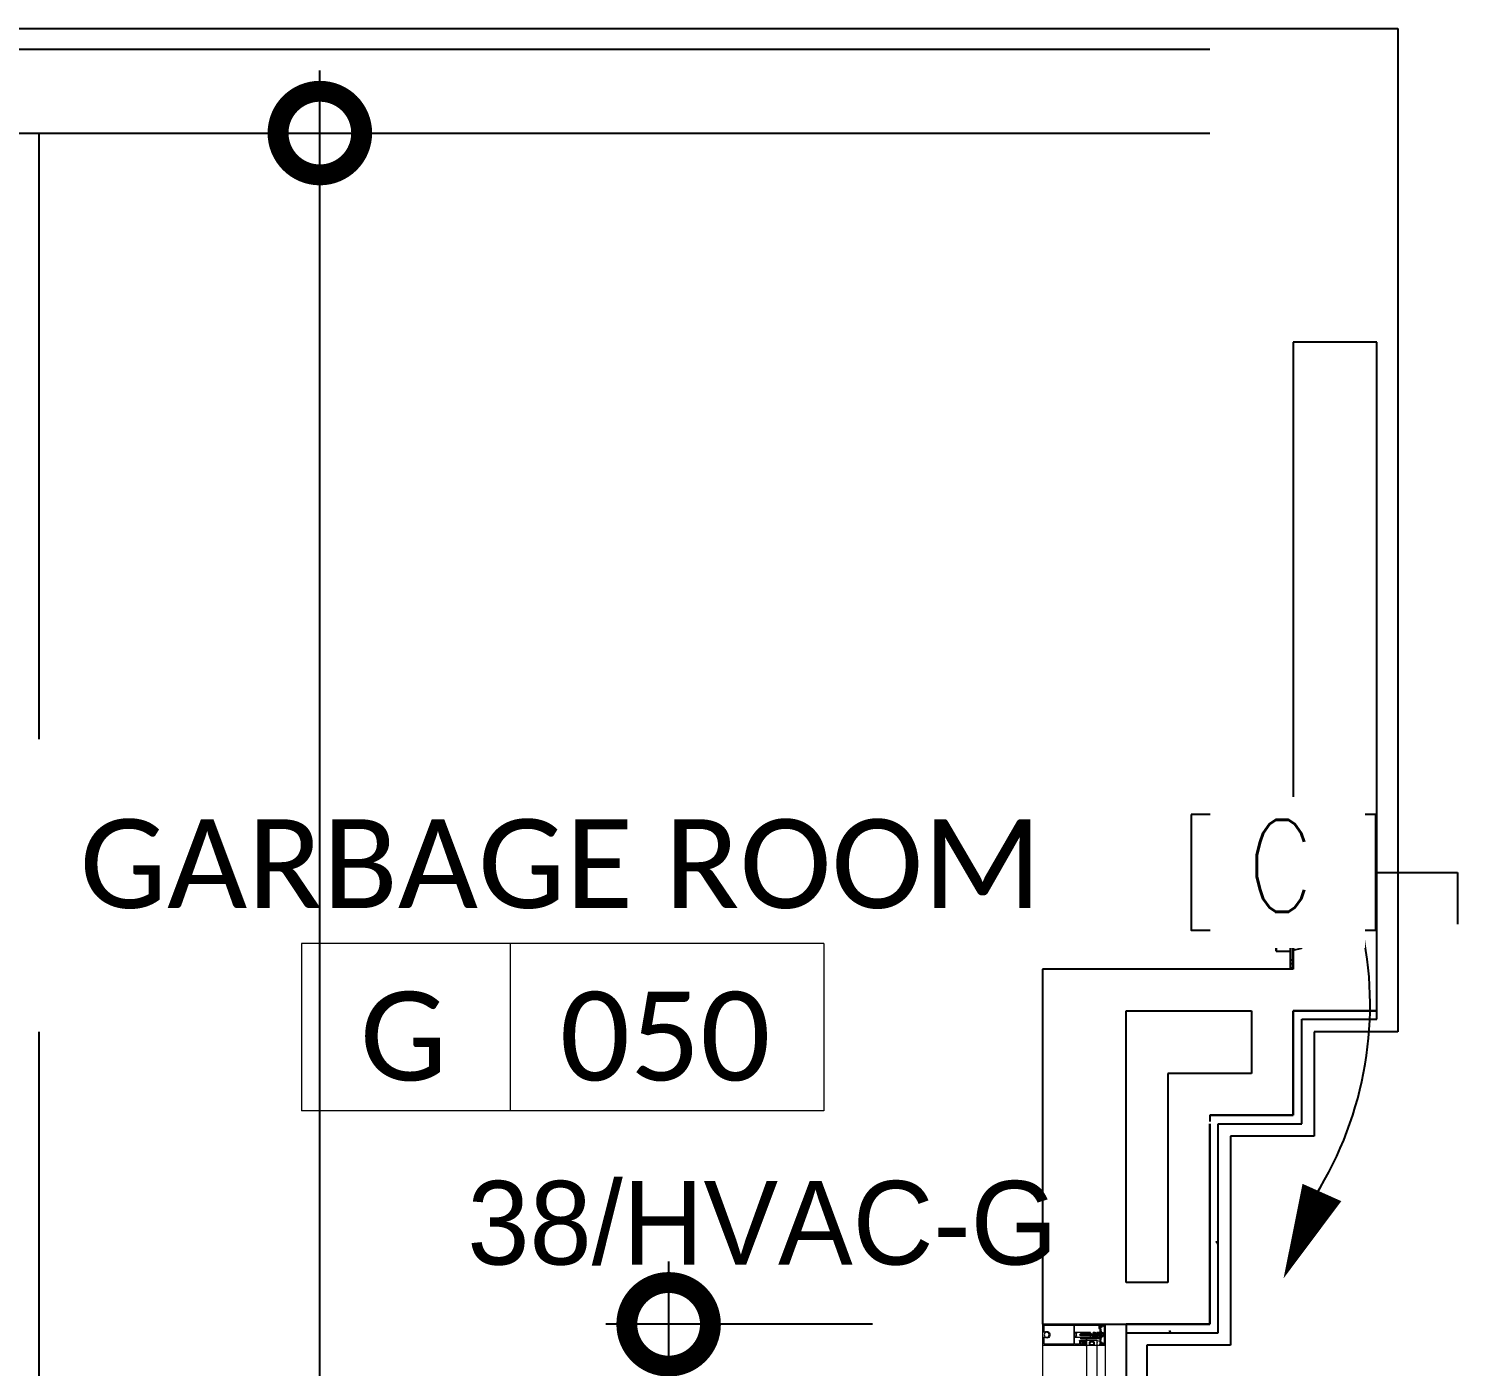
# Model space of a CAD drawing. Header units: metres. Extents: x 22.6 to 101.3, y 9.4 to 67.4.
# Drawn here: x 91.269 to 94.686, y 60.597 to 63.797 of the extents above; entities that cross this region are included whole.
import ezdxf

# ---------------------------------------------------------------- set-up
doc = ezdxf.new("R2010")
doc.units = ezdxf.units.M
doc.set_wipeout_variables(frame=1)
doc.linetypes.add('ECG_Line-Ptrn-Sold', pattern=[9144.001, 9144, -0.001])
for name, color, linetype in [('00', 252, 'Continuous'), ('E- symbol Disc', 7, 'Continuous'), ('HVAC', 1, 'Continuous'), ('LEGEND$0$E-SOCKET', 3, 'Continuous')]:
    doc.layers.add(name, color=color, linetype=linetype)
for name, color, linetype, lineweight in [('A-DIM', 7, 'Continuous', 5), ('A-ELEV', 1, 'ECG_Line-Ptrn-Sold', 9), ('A-HATCH', 1, 'Continuous', 9), ('A-TEXT', 7, 'ECG_Line-Ptrn-Sold', 13), ('A-TONE', 40, 'ECG_Line-Ptrn-Sold', 50), ('A-WIN', 4, 'ECG_Line-Ptrn-Sold', 5), ('M-EQPM', 1, 'Continuous', 25)]:
    doc.layers.add(name, color=color, linetype=linetype, lineweight=lineweight)
doc.styles.add('Calibri', font='calibri.ttf', dxfattribs={"height": 0.212639})
doc.styles.add('ROMANS1', font='romans.shx', dxfattribs={"width": 0.8, "height": 250})
doc.dimstyles.new('ECG_Dimn-Detl-100', dxfattribs={"dimscale": 0.3048, "dimtxt": 0.25, "dimasz": 1.312336, "dimexe": 0.492126, "dimexo": 0.0625, "dimgap": 0, "dimtad": 1, "dimdec": 0, "dimlfac": 1000, "dimzin": 0, "dimdsep": 46, "dimtxsty": 'Calibri', "dimblk1": 'DOTSMALL', "dimblk2": 'DOTSMALL', "dimsah": 1, "dimcen": 0.09, "dimdle": 0.492126, "dimazin": 0, "dimtfac": 1, "dimtdec": 4, "dimtix": 1, "dimtmove": 0, "dimatfit": 3, "dimfxl": 0.492126, "dimfxlon": 1, "dimtvp": 1, "dimtolj": 1, "dimtzin": 0, "dimarcsym": 2})
doc.dimstyles.new('ECG_Dimn-Detl-100_2', dxfattribs={"dimscale": 0.3048, "dimtxt": 0.25, "dimasz": 1.312336, "dimexe": 0.492126, "dimexo": 0.0625, "dimgap": 0, "dimtad": 1, "dimdec": 0, "dimlfac": 1000, "dimzin": 0, "dimdsep": 46, "dimtxsty": 'Calibri', "dimblk1": 'DOTSMALL', "dimblk2": 'DOTSMALL', "dimsah": 1, "dimcen": 0.09, "dimdle": 0.492126, "dimazin": 0, "dimtfac": 1, "dimtdec": 4, "dimtix": 1, "dimtmove": 0, "dimatfit": 3, "dimfxl": 0.492126, "dimfxlon": 1, "dimtvp": 1, "dimtolj": 1, "dimtzin": 0, "dimarcsym": 2})
pattern_1 = [(0, (0, 0), (0.406, 0.102), [0.034, -0.271, 0.034, -0.271, -1.626]), (0, (0, 0), (0.406, 0.102), [-0.61, 0.034, -0.576, 0.034, -0.271, -0.711]), (0, (0, 0), (0.406, 0.102), [-1.524, 0.034, -0.17, 0.034, -0.474]), (120, (0.152, 0.051), (-0.29133459, 0.30060631), [0.034, -0.271, 0.034, -0.271, -1.626]), (120, (0.152, 0.051), (-0.29133459, 0.30060631), [-0.61, 0.034, -0.576, 0.034, -0.271, -0.711]), (120, (0.152, 0.051), (-0.29133459, 0.30060631), [-1.524, 0.034, -0.17, 0.034, -0.474]), (240, (0.203, 0.254), (-0.11466541, -0.40260631), [0.034, -0.271, 0.034, -0.271, -1.626]), (240, (0.203, 0.254), (-0.11466541, -0.40260631), [-0.61, 0.034, -0.576, 0.034, -0.271, -0.711]), (240, (0.203, 0.254), (-0.11466541, -0.40260631), [-1.524, 0.034, -0.17, 0.034, -0.474])]

# ---------------------------------------------------------------- blocks, each defined once
blk = doc.blocks.new('Rectangular Mullion - ECG-LEFT-END-MULION-DETAIL-2110308-GROUND FLOOR PLAN')
at = {"layer": 'A-ELEV'}
for p, q in [((72.8439, 18.9473), (72.8439, 17.4473)), ((72.9499, 18.9473), (72.9739, 18.9473)), ((72.9499, 17.4473), (72.9499, 18.9473)), ((72.9739, 18.9473), (72.9739, 17.4473)), ((72.9939, 18.9473), (72.9939, 17.4473)), ((72.9739, 17.4473), (72.9499, 17.4473))]:
    blk.add_line(p, q, dxfattribs=at)
blk = doc.blocks.new('Rectangular Mullion - ECG-RIGHT-END-MULION-PROFIL-1987638-GROUND FLOOR PLAN')
at = {"layer": 'A-HATCH'}
for p, q in [((-0.0297, 0.0186), (-0.0315, 0.0129)), ((-0.0309, 0.0126), (-0.0292, 0.014)), ((-0.0299, 0.019), (-0.0299, 0.031)), ((-0.029, 0.019), (-0.0299, 0.019)), ((-0.0265, 0.019), (-0.0297, 0.019)), ((-0.0234, 0.0056), (-0.0292, 0.0056)), ((-0.0292, -0.0036), (-0.0292, 0.0056)), ((-0.0283, 0.004), (-0.0292, 0.004)), ((-0.0292, 0.004), (-0.0292, -0.0036)), ((-0.0284, 0.0225), (-0.029, 0.019)), ((-0.0049, 0.032), (-0.0289, 0.032)), ((-0.0282, 0.0224), (-0.0288, 0.019)), ((-0.0288, 0.019), (-0.0271, 0.019)), ((-0.0285, 0.0139), (-0.0282, 0.0126)), ((-0.0284, 0.03), (-0.0284, 0.0245)), ((-0.0283, 0.0048), (-0.024, 0.0048)), ((-0.0283, 0.0048), (-0.0283, 0.004)), ((-0.024, 0.0048), (-0.0283, 0.0048)), ((-0.0279, 0.0305), (-0.0049, 0.0305)), ((-0.0263, 0.028), (-0.0277, 0.0244)), ((-0.0277, 0.0126), (-0.0273, 0.0139)), ((-0.0273, 0.021), (-0.0263, 0.022)), ((-0.0273, 0.02), (-0.0273, 0.021)), ((-0.0265, 0.0213), (-0.0271, 0.0207)), ((-0.0267, 0.0139), (-0.0264, 0.0126)), ((-0.0265, 0.0203), (-0.0265, 0.019)), ((-0.0252, 0.028), (-0.0263, 0.028)), ((-0.0263, 0.022), (-0.0243, 0.022)), ((-0.0247, 0.0216), (-0.0258, 0.0216)), ((-0.0258, 0.0126), (-0.0255, 0.0139)), ((-0.0257, 0.0205), (-0.0257, 0.0185)), ((-0.0243, 0.0236), (-0.0253, 0.0264)), ((-0.0246, 0.0266), (-0.0252, 0.028)), ((-0.025, 0.0139), (-0.0247, 0.0126)), ((-0.0247, 0.0185), (-0.0247, 0.0205)), ((-0.0231, 0.0236), (-0.0243, 0.0236)), ((-0.0243, 0.022), (-0.0233, 0.021)), ((-0.0241, 0.0126), (-0.0238, 0.0139)), ((-0.024, 0.0048), (-0.022, 0.0035)), ((-0.022, 0.0035), (-0.024, 0.0048)), ((-0.0233, 0.0207), (-0.0239, 0.0213)), ((-0.0239, 0.019), (-0.0239, 0.0203)), ((-0.0207, 0.019), (-0.0239, 0.019)), ((-0.0049, 0.019), (-0.0235, 0.019)), ((-0.0202, 0.0036), (-0.0234, 0.0056)), ((-0.0233, 0.021), (-0.0233, 0.02)), ((-0.0232, 0.0139), (-0.0228, 0.0126)), ((-0.0213, 0.0218), (-0.0231, 0.0236)), ((-0.0223, 0.0126), (-0.0219, 0.0139)), ((-0.022, 0.0035), (-0.022, -0.0032)), ((-0.022, -0.0032), (-0.022, 0.0035)), ((-0.0113, 0.022), (-0.0213, 0.021)), ((-0.0213, 0.021), (-0.0213, 0.0218)), ((-0.0213, 0.014), (-0.0196, 0.0126)), ((-0.019, 0.0129), (-0.0207, 0.0186)), ((-0.0202, -0.0031), (-0.0202, 0.0036)), ((-0.0202, -0.0012), (-0.0202, 0.0013)), ((-0.0145, 0.0175), (-0.0145, -0.0266)), ((-0.011, 0.0175), (-0.0145, 0.0175)), ((-0.0113, 0.0223), (-0.0113, 0.0234)), ((-0.0113, 0.0234), (0.0014, 0.0234)), ((0.0014, 0.0223), (-0.0113, 0.0223)), ((-0.0049, 0.022), (-0.0113, 0.022)), ((-0.011, -0.0266), (-0.011, 0.0175)), ((-0.0079, 0.0183), (-0.0104, 0.0177)), ((-0.0104, 0.0177), (-0.0104, 0.0117)), ((-0.0086, 0.0117), (-0.0104, 0.0077)), ((-0.0104, 0.0117), (-0.0086, 0.0117)), ((-0.0104, 0.0077), (-0.0104, 0.0034)), ((-0.0104, 0.0034), (-0.0084, 0.0024)), ((-0.01, 0.0234), (-0.01, 0.0245)), ((-0.01, 0.0245), (0.0002, 0.0245)), ((0.0002, 0.0234), (-0.01, 0.0234)), ((-0.0098, 0.0167), (-0.0079, 0.0174)), ((-0.0098, 0.0127), (-0.0098, 0.0167)), ((-0.0079, 0.0122), (-0.0098, 0.0127)), ((-0.0096, 0.0275), (-0.0096, 0.0245)), ((-0.0096, 0.0069), (-0.0079, 0.0105)), ((-0.0096, 0.0041), (-0.0096, 0.0069)), ((-0.0084, 0.0035), (-0.0096, 0.0041)), ((-0.0015, 0.0277), (-0.0084, 0.0277)), ((-0.0084, 0.0024), (-0.0084, 0.0035)), ((-0.0079, 0.0174), (-0.0079, 0.0183)), ((-0.0079, 0.0105), (-0.0079, 0.0122)), ((-0.0077, 0.0177), (-0.0046, 0.0188)), ((-0.0022, 0.0175), (-0.0077, 0.0155)), ((-0.0022, 0.0154), (-0.0077, 0.0133)), ((-0.0022, 0.0132), (-0.0077, 0.0112)), ((-0.0022, 0.011), (-0.0077, 0.009)), ((-0.0022, 0.0096), (-0.0077, 0.0076)), ((-0.0022, 0.0074), (-0.0077, 0.0054)), ((-0.0022, 0.0052), (-0.0077, 0.0032)), ((-0.0022, 0.0031), (-0.0077, 0.0011)), ((-0.0022, 0.0007), (-0.0076, -0.0013)), ((-0.0073, 0.0181), (-0.0056, 0.0188)), ((-0.0056, 0.0188), (-0.0073, 0.0181)), ((-0.0027, 0.018), (-0.0073, 0.0159)), ((-0.0073, 0.0159), (-0.0027, 0.018)), ((-0.0027, 0.0158), (-0.0073, 0.0137)), ((-0.0073, 0.0137), (-0.0027, 0.0158)), ((-0.0027, 0.0136), (-0.0073, 0.0116)), ((-0.0073, 0.0116), (-0.0027, 0.0136)), ((-0.0027, 0.0114), (-0.0073, 0.0094)), ((-0.0073, 0.0094), (-0.0027, 0.0114)), ((-0.0027, 0.01), (-0.0073, 0.008)), ((-0.0073, 0.008), (-0.0027, 0.01)), ((-0.0027, 0.0079), (-0.0073, 0.0058)), ((-0.0073, 0.0058), (-0.0027, 0.0079)), ((-0.0027, 0.0057), (-0.0073, 0.0036)), ((-0.0073, 0.0036), (-0.0027, 0.0057)), ((-0.0027, 0.0035), (-0.0073, 0.0015)), ((-0.0073, 0.0015), (-0.0027, 0.0035)), ((-0.0027, 0.0012), (-0.0073, -0.0009)), ((-0.0073, -0.0009), (-0.0027, 0.0012)), ((-0.0072, 0.0275), (-0.0072, 0.0245)), ((-0.0072, 0.0223), (-0.0027, 0.0223)), ((-0.0072, 0.0188), (-0.0072, 0.0223)), ((-0.0072, 0.0188), (-0.0056, 0.0188)), ((-0.0027, 0.0188), (-0.0072, 0.0188)), ((-0.0027, 0.0171), (-0.0072, 0.0151)), ((-0.0072, 0.0151), (-0.003, 0.017)), ((-0.0027, 0.0149), (-0.0072, 0.0129)), ((-0.0072, 0.0129), (-0.003, 0.0148)), ((-0.0027, 0.0127), (-0.0072, 0.0107)), ((-0.0072, 0.0107), (-0.003, 0.0126)), ((-0.0027, 0.0106), (-0.0072, 0.0085)), ((-0.0072, 0.0085), (-0.003, 0.0104)), ((-0.0027, 0.0092), (-0.0072, 0.0071)), ((-0.0072, 0.0071), (-0.003, 0.009)), ((-0.0027, 0.007), (-0.0072, 0.005)), ((-0.0072, 0.005), (-0.003, 0.0068)), ((-0.0027, 0.0048), (-0.0072, 0.0028)), ((-0.0072, 0.0028), (-0.003, 0.0047)), ((-0.0027, 0.0026), (-0.0072, 0.0006)), ((-0.0072, 0.0006), (-0.003, 0.0025)), ((-0.0027, 0.0003), (-0.0072, -0.0017)), ((-0.0072, -0.0017), (-0.003, 0.0001)), ((-0.007, 0.0173), (-0.0037, 0.0188)), ((-0.0037, 0.0188), (-0.007, 0.0173)), ((-0.0056, 0.0188), (-0.0046, 0.0188)), ((0.0191, 0.032), (-0.0049, 0.032)), ((-0.0049, 0.0305), (0.0181, 0.0305)), ((0.0015, 0.022), (-0.0049, 0.022)), ((0.0137, 0.019), (-0.0049, 0.019)), ((-0.0046, 0.0188), (-0.0037, 0.0188)), ((-0.0037, 0.0188), (-0.0027, 0.0188)), ((-0.0027, 0.0275), (-0.0027, 0.0245)), ((-0.0027, 0.0223), (-0.0027, 0.0188)), ((-0.0018, 0.0174), (-0.0018, 0.0183)), ((-0.0018, 0.0183), (0.0007, 0.0177)), ((0.0001, 0.0167), (-0.0018, 0.0174)), ((-0.0018, 0.0122), (0.0001, 0.0127)), ((-0.0018, 0.0105), (-0.0018, 0.0122)), ((-0.0001, 0.0069), (-0.0018, 0.0105)), ((-0.0014, 0.0035), (-0.0001, 0.0041)), ((-0.0014, 0.0024), (-0.0014, 0.0035)), ((0.0007, 0.0034), (-0.0014, 0.0024)), ((-0.0011, 0.0117), (0.0007, 0.0077)), ((0.0007, 0.0117), (-0.0011, 0.0117)), ((-0.0003, 0.0275), (-0.0003, 0.0245)), ((-0.0001, 0.0041), (-0.0001, 0.0069)), ((0.0001, 0.0127), (0.0001, 0.0167)), ((0.0002, 0.0245), (0.0002, 0.0234)), ((0.0007, 0.0177), (0.0007, 0.0117)), ((0.0007, 0.0077), (0.0007, 0.0034)), ((0.0014, 0.0234), (0.0014, 0.0223)), ((0.0115, 0.021), (0.0015, 0.022)), ((0.0098, 0.0167), (0.0098, 0.019)), ((0.0176, 0.0167), (0.0098, 0.0167)), ((0.0109, 0.019), (0.0141, 0.019)), ((0.0132, 0.0236), (0.0115, 0.0218)), ((0.0115, 0.0218), (0.0115, 0.021)), ((0.0144, 0.0236), (0.0132, 0.0236)), ((0.0145, 0.022), (0.0135, 0.021)), ((0.0135, 0.0207), (0.0141, 0.0213)), ((0.0135, 0.021), (0.0135, 0.02)), ((0.0141, 0.019), (0.0141, 0.0203)), ((0.0155, 0.0264), (0.0144, 0.0236)), ((0.0165, 0.022), (0.0145, 0.022)), ((0.0153, 0.028), (0.0148, 0.0266)), ((0.0148, 0.0216), (0.0159, 0.0216)), ((0.0149, 0.0185), (0.0149, 0.0205)), ((0.0165, 0.028), (0.0153, 0.028)), ((0.0159, 0.0205), (0.0159, 0.0185)), ((0.0178, 0.0244), (0.0165, 0.028)), ((0.0175, 0.021), (0.0165, 0.022)), ((0.0167, 0.0213), (0.0172, 0.0207)), ((0.0167, 0.0203), (0.0167, 0.019)), ((0.0167, 0.019), (0.0199, 0.019)), ((0.0175, 0.02), (0.0175, 0.021)), ((0.019, 0.019), (0.0176, 0.019)), ((0.0176, -0.041), (0.0176, 0.0167)), ((0.0184, 0.0224), (0.019, 0.019)), ((0.0185, 0.0225), (0.0192, 0.019)), ((0.0186, 0.03), (0.0186, 0.0245)), ((0.0192, 0.019), (0.0201, 0.019)), ((0.0201, 0.019), (0.0201, 0.031)), ((0.0201, 0.019), (0.0201, -0.118)), ((-0.0304, -0.0129), (-0.0312, -0.0136)), ((-0.0295, -0.0142), (-0.0309, -0.0128)), ((-0.0299, -0.0213), (-0.0276, -0.0213)), ((-0.0299, -0.118), (-0.0299, -0.0213)), ((-0.0289, -0.0135), (-0.0295, -0.0142)), ((-0.0292, -0.0036), (-0.0292, -0.0053)), ((-0.0283, -0.0036), (-0.0292, -0.0036)), ((-0.0292, -0.0036), (-0.0283, -0.0036)), ((-0.0292, -0.0053), (-0.0238, -0.0053)), ((-0.027, -0.0198), (-0.0285, -0.0213)), ((-0.0284, -0.0152), (-0.0277, -0.0145)), ((-0.0261, -0.0151), (-0.0284, -0.0175)), ((-0.0284, -0.0152), (-0.0269, -0.0168)), ((-0.0284, -0.0213), (-0.0284, -0.0152)), ((-0.0284, -0.0175), (-0.0276, -0.0183)), ((-0.0276, -0.0183), (-0.0284, -0.0191)), ((-0.0284, -0.0191), (-0.025, -0.0225)), ((-0.0269, -0.0213), (-0.0284, -0.0213)), ((-0.0284, -0.0225), (-0.0284, -0.0263)), ((-0.0269, -0.0225), (-0.0284, -0.0225)), ((-0.0284, -0.0263), (-0.0262, -0.0263)), ((-0.0283, -0.0044), (-0.0283, -0.0036)), ((-0.0283, -0.0036), (-0.0283, -0.0044)), ((-0.024, -0.0044), (-0.0283, -0.0044)), ((-0.0283, -0.0044), (-0.024, -0.0044)), ((-0.0278, -0.0225), (-0.0269, -0.0225)), ((-0.0269, -0.0241), (-0.0278, -0.0225)), ((-0.0276, -0.0196), (-0.0276, -0.0171)), ((-0.0276, -0.0213), (-0.0269, -0.022)), ((-0.0274, -0.0225), (-0.0258, -0.0241)), ((-0.0274, -0.0298), (-0.0274, -0.041)), ((-0.0194, -0.0298), (-0.0274, -0.0298)), ((-0.0273, -0.0168), (-0.0249, -0.0168)), ((-0.0248, -0.0198), (-0.0273, -0.0198)), ((-0.0272, -0.0151), (-0.0254, -0.0151)), ((-0.0269, -0.022), (-0.0248, -0.0198)), ((-0.0269, -0.0225), (-0.0269, -0.0213)), ((-0.0243, -0.0241), (-0.0269, -0.0241)), ((-0.025, -0.0225), (-0.0267, -0.0241)), ((-0.0262, -0.0263), (-0.0262, -0.0278)), ((-0.0262, -0.0278), (-0.0222, -0.0278)), ((-0.0258, -0.0151), (-0.0228, -0.0181)), ((-0.0229, -0.0141), (-0.0256, -0.0168)), ((-0.0255, -0.0198), (-0.0241, -0.0213)), ((-0.0225, -0.0168), (-0.025, -0.0144)), ((-0.0247, -0.023), (-0.0236, -0.0241)), ((-0.0217, -0.0151), (-0.0246, -0.018)), ((-0.0246, -0.0171), (-0.0246, -0.0196)), ((-0.0246, -0.0185), (-0.0214, -0.0217)), ((-0.0234, -0.023), (-0.0245, -0.0241)), ((-0.0214, -0.0241), (-0.0243, -0.0241)), ((-0.0241, -0.0213), (-0.0226, -0.0198)), ((-0.022, -0.0032), (-0.024, -0.0044)), ((-0.024, -0.0044), (-0.022, -0.0032)), ((-0.0238, -0.0053), (-0.0202, -0.0031)), ((-0.0221, -0.0151), (-0.0232, -0.0139)), ((-0.0228, -0.0171), (-0.0228, -0.0196)), ((-0.0226, -0.0198), (-0.0201, -0.0198)), ((-0.0201, -0.0168), (-0.0225, -0.0168)), ((-0.0225, -0.023), (-0.0214, -0.0241)), ((-0.0204, -0.0198), (-0.0223, -0.0217)), ((-0.0207, -0.0225), (-0.0223, -0.0241)), ((-0.0222, -0.0263), (-0.0199, -0.0263)), ((-0.0222, -0.0278), (-0.0222, -0.0263)), ((-0.0202, -0.0151), (-0.0221, -0.0151)), ((-0.022, -0.0151), (-0.0203, -0.0168)), ((-0.0214, -0.022), (-0.0207, -0.0213)), ((-0.0214, -0.0213), (-0.0214, -0.0225)), ((-0.019, -0.0213), (-0.0214, -0.0213)), ((-0.0199, -0.0225), (-0.0214, -0.0225)), ((-0.0206, -0.0225), (-0.0214, -0.0241)), ((-0.0214, -0.0225), (-0.0207, -0.0225)), ((-0.0174, -0.013), (-0.0213, -0.0168)), ((-0.0197, -0.0213), (-0.0211, -0.0198)), ((-0.0207, -0.0213), (-0.0184, -0.0213)), ((-0.0201, -0.0149), (-0.019, -0.016)), ((-0.0199, -0.0263), (-0.0199, -0.0225)), ((-0.019, -0.0167), (-0.0198, -0.0176)), ((-0.0198, -0.0196), (-0.0198, -0.0171)), ((-0.0198, -0.0173), (-0.019, -0.0182)), ((-0.019, -0.0184), (-0.0198, -0.0192)), ((-0.0198, -0.0189), (-0.019, -0.0198)), ((-0.019, -0.0205), (-0.0197, -0.0213)), ((-0.019, -0.0138), (-0.0183, -0.0145)), ((-0.019, -0.0151), (-0.019, -0.0213)), ((-0.0184, -0.0213), (-0.0184, -0.0288)), ((-0.0168, -0.0138), (-0.0174, -0.013)), ((-0.0145, -0.0266), (-0.011, -0.0266)), ((-0.009, -0.0033), (-0.0104, -0.0033)), ((-0.0104, -0.0033), (-0.0088, -0.0033)), ((-0.0104, -0.041), (-0.0104, -0.0033)), ((-0.0088, -0.0033), (-0.0078, -0.0043)), ((-0.0022, -0.0036), (-0.0078, -0.0057)), ((-0.0078, -0.0043), (-0.0078, -0.0266)), ((-0.0022, -0.0071), (-0.0078, -0.0092)), ((-0.0022, -0.0093), (-0.0078, -0.0113)), ((-0.0022, -0.0115), (-0.0078, -0.0135)), ((-0.0022, -0.0137), (-0.0078, -0.0157)), ((-0.0022, -0.0158), (-0.0078, -0.0179)), ((-0.0022, -0.018), (-0.0078, -0.02)), ((-0.0078, -0.0266), (-0.0049, -0.0295)), ((-0.0023, -0.0015), (-0.0077, -0.0035)), ((-0.0027, -0.001), (-0.0073, -0.0031)), ((-0.0073, -0.0031), (-0.0027, -0.001)), ((-0.0027, -0.0032), (-0.0073, -0.0053)), ((-0.0073, -0.0053), (-0.0027, -0.0032)), ((-0.0073, -0.0074), (-0.0027, -0.0054)), ((-0.0027, -0.0054), (-0.0073, -0.0074)), ((-0.0027, -0.0067), (-0.0073, -0.0087)), ((-0.0073, -0.0087), (-0.0027, -0.0067)), ((-0.0027, -0.0089), (-0.0073, -0.0109)), ((-0.0073, -0.0109), (-0.0027, -0.0089)), ((-0.0027, -0.011), (-0.0073, -0.0131)), ((-0.0073, -0.0131), (-0.0027, -0.011)), ((-0.0027, -0.0132), (-0.0073, -0.0153)), ((-0.0073, -0.0153), (-0.0027, -0.0132)), ((-0.0027, -0.0154), (-0.0073, -0.0174)), ((-0.0073, -0.0174), (-0.0027, -0.0154)), ((-0.0027, -0.0176), (-0.0073, -0.0196)), ((-0.0073, -0.0196), (-0.0027, -0.0176)), ((-0.0027, -0.0019), (-0.0072, -0.0039)), ((-0.0072, -0.0039), (-0.003, -0.002)), ((-0.0027, -0.0041), (-0.0072, -0.0061)), ((-0.0072, -0.0061), (-0.0031, -0.0042)), ((-0.0027, -0.0054), (-0.0072, -0.0074)), ((-0.0072, -0.0074), (-0.003, -0.0055)), ((-0.0027, -0.0076), (-0.0072, -0.0096)), ((-0.0072, -0.0096), (-0.003, -0.0077)), ((-0.0027, -0.0097), (-0.0072, -0.0118)), ((-0.0072, -0.0118), (-0.003, -0.0099)), ((-0.0027, -0.0119), (-0.0072, -0.0139)), ((-0.0072, -0.0139), (-0.003, -0.012)), ((-0.0027, -0.0141), (-0.0072, -0.0161)), ((-0.0072, -0.0161), (-0.003, -0.0142)), ((-0.0027, -0.0163), (-0.0072, -0.0183)), ((-0.0072, -0.0183), (-0.003, -0.0164)), ((-0.0027, -0.0184), (-0.0072, -0.0205)), ((-0.0072, -0.0205), (-0.0032, -0.0186)), ((-0.0069, -0.0216), (-0.0027, -0.0197)), ((-0.0027, -0.0197), (-0.0069, -0.0216)), ((-0.0067, -0.0218), (-0.0067, -0.0249)), ((-0.0067, -0.0249), (-0.0049, -0.0266)), ((-0.0022, -0.0202), (-0.0066, -0.0218)), ((-0.0066, -0.0218), (-0.0053, -0.0218)), ((-0.0053, -0.0218), (-0.0027, -0.0206)), ((-0.0053, -0.0218), (-0.003, -0.0207)), ((-0.003, -0.0218), (-0.0053, -0.0218)), ((-0.0049, -0.0266), (-0.003, -0.0249)), ((-0.0049, -0.0295), (-0.0019, -0.0266)), ((-0.003, -0.0249), (-0.003, -0.0218)), ((-0.0019, -0.0042), (-0.001, -0.0033)), ((-0.0019, -0.0266), (-0.0019, -0.0042)), ((-0.001, -0.0033), (0.0006, -0.0033)), ((0, -0.0033), (-0.001, -0.0033)), ((-0.001, -0.0033), (0.0006, -0.0033)), ((0.0006, -0.0033), (0.0006, -0.041)), ((-0.0274, -0.041), (-0.0104, -0.041)), ((-0.0274, -0.043), (-0.0274, -0.114)), ((0.0176, -0.043), (-0.0274, -0.043)), ((-0.0084, -0.041), (-0.0084, -0.0372)), ((-0.0049, -0.041), (-0.0084, -0.041)), ((-0.0079, -0.0367), (-0.0019, -0.0367)), ((-0.0014, -0.041), (-0.0049, -0.041)), ((-0.0014, -0.0372), (-0.0014, -0.041)), ((0.0006, -0.041), (0.0176, -0.041)), ((0.0176, -0.114), (0.0176, -0.043)), ((0.0201, -0.118), (-0.0299, -0.118)), ((-0.0274, -0.114), (-0.0102, -0.114)), ((0.0003, -0.114), (0.0176, -0.114))]:
    blk.add_line(p, q, dxfattribs=at)
blk.add_circle((-0.0049, -0.108), 0.006, dxfattribs=at)
for centre, radius, start, end in [((-0.0289, 0.031), 0.001, 90, 180), ((-0.0289, 0.031), 0.001, 90, 180), ((-0.0279, 0.03), 0.0005, 90, 180), ((-0.0284, 0.0235), 0.001, 270.9838, 90), ((-0.0283, 0.0235), 0.0011, 275.2327, 53.27), ((-0.0258, 0.0206), 0.001, 90, 135), ((-0.0247, 0.0206), 0.001, 45, 90), ((-0.0084, 0.0241), 0.00359, 70.3614, 109.6386), ((-0.0049, 0.0157), 0.012, 79.2883, 100.7117), ((-0.0015, 0.0241), 0.00359, 70.3614, 109.6386), ((0.0148, 0.0206), 0.001, 90, 135), ((0.0159, 0.0206), 0.001, 45, 90), ((0.0185, 0.0235), 0.0011, 126.73, 264.7673), ((0.0186, 0.0235), 0.001, 90, 269.0162), ((0.0181, 0.03), 0.0005, 0, 90), ((0.0191, 0.031), 0.001, 0, 90), ((0.0191, 0.031), 0.001, 0, 90), ((-0.0317, -0.018), 0.0044, 40.1603, 86.9533), ((-0.0315, -0.018), 0.00517, 33.5368, 87.4446), ((-0.0237, -0.0155), 0.00171, 90, 164.9371), ((-0.0237, -0.0155), 0.00171, 15.0629, 90), ((-0.0159, -0.018), 0.00517, 90.2452, 146.4632), ((-0.0194, -0.0288), 0.001, 270, 0), ((-0.0157, -0.018), 0.0044, 93.0467, 138.4555), ((-0.0005, -0.0259), 0.00439, 124.4715, 188.599), ((-0.0079, -0.0372), 0.0005, 90, 180), ((-0.0019, -0.0372), 0.0005, 360, 90), ((-0.0049, -0.108), 0.008, 311.4096, 228.5904)]:
    blk.add_arc(centre, radius, start, end, dxfattribs=at)
blk = doc.blocks.new('Rectangular Mullion - ECG-RIGHT-END-MULION-DETAIL-3268372-GROUND FLOOR PLAN')
at = {"layer": 'A-WIN'}
for p, q in [((-0.05, 0.012), (-0.05, 0.032)), ((-0.05, 0.032), (0, 0.032)), ((-0.038, 0.012), (-0.05, 0.012)), ((-0.038, -0.012), (-0.038, 0.012)), ((0, 0.032), (0, -0.118)), ((-0.05, -0.118), (-0.05, -0.012)), ((-0.05, -0.012), (-0.038, -0.012)), ((0, -0.118), (-0.05, -0.118))]:
    blk.add_line(p, q, dxfattribs=at)
blk = doc.blocks.new('ECG_G-Tag-Room - ECG_G-Tag-Room-Engl-1568319-GROUND FLOOR PLAN')
at = {"layer": 'A-TEXT'}
for p, q in [((-0.00625, 0), (-0.00625, -0.004)), ((0.00625, 0), (-0.00625, 0)), ((-0.00125, -0.004), (-0.00125, 0)), ((0.00625, 0), (0.00625, -0.004)), ((0.00625, -0.004), (-0.00625, -0.004))]:
    blk.add_line(p, q, dxfattribs=at)
blk = doc.blocks.new('_DotSmall')
at = {"color": 0, "linetype": 'ByBlock', "const_width": 0.5}
blk.add_lwpolyline([(-0.0625, 0, 1), (0.0625, 0, 1)], format="xyb", close=True, dxfattribs=at)
blk = doc.blocks.new('ECG_MECHEQ-Fan Exhaust-Captive Aire-Axial Wall-Mounted - EX_F-05-1819171-GROUND FLOOR PLAN')
at = {"layer": 'M-EQPM'}
for p, q in [((26293.9, 15541.2), (26293.9, 15258.6)), ((26293.9, 15258.6), (26293.9, 15541.2)), ((26293.9, 15541.2), (26293.9, 15541.2)), ((26293.9, 15541.2), (26300.3, 15541.2)), ((26300.3, 15541.2), (26293.9, 15541.2)), ((26300.3, 15531.6), (26293.9, 15531.6)), ((26300.3, 15531.6), (26293.9, 15531.6)), ((26293.9, 15526.9), (26293.9, 15526.9)), ((26293.9, 15526.9), (26293.9, 15526.9)), ((26293.9, 15526.9), (26293.9, 15526.9)), ((26293.9, 15526.9), (26293.9, 15526.9)), ((26293.9, 15522.1), (26300.3, 15522.1)), ((26293.9, 15522.1), (26300.3, 15522.1)), ((26300.3, 15541.2), (26300.3, 15541.2)), ((26300.3, 15541.2), (26300.3, 15258.6)), ((26300.3, 15258.6), (26300.3, 15541.2)), ((26300.3, 15526.9), (26300.3, 15526.9)), ((26300.3, 15526.9), (26300.3, 15526.9)), ((26300.3, 15526.9), (26300.3, 15526.9)), ((26300.3, 15526.9), (26300.3, 15526.9)), ((26274.9, 15488.8), (26274.9, 15411)), ((26274.9, 15411), (26274.9, 15488.8)), ((26274.9, 15488.8), (26287.6, 15488.8)), ((26287.6, 15488.8), (26287.6, 15411)), ((26287.6, 15411), (26287.6, 15488.8)), ((26293.9, 15300.9), (26293.9, 15498.8)), ((26293.9, 15498.8), (26293.9, 15300.9)), ((26293.9, 15492.5), (26293.9, 15307.3)), ((26293.9, 15307.3), (26293.9, 15492.5)), ((26300.3, 15491.9), (26293.9, 15491.9)), ((26300.3, 15501.5), (26300.3, 15298.3)), ((26300.3, 15298.3), (26300.3, 15501.5)), ((26300.3, 15501.5), (26300.3, 15501.5)), ((26300.3, 15501.5), (26335.2, 15501.5)), ((26335.2, 15501.5), (26300.3, 15501.5)), ((26300.3, 15487.2), (26300.3, 15487.2)), ((26300.3, 15487.2), (26300.3, 15312.6)), ((26300.3, 15312.6), (26300.3, 15487.2)), ((26300.3, 15487.2), (26335.2, 15487.2)), ((26335.2, 15487.2), (26300.3, 15487.2)), ((26335.2, 15501.5), (26335.2, 15501.5)), ((26335.2, 15501.5), (26335.2, 15298.3)), ((26335.2, 15298.3), (26335.2, 15501.5)), ((26335.2, 15487.2), (26335.2, 15312.6)), ((26335.2, 15312.6), (26335.2, 15487.2)), ((26335.2, 15487.2), (26335.2, 15487.2)), ((26300.3, 15455.4), (26293.9, 15455.4)), ((26300.3, 15455.4), (26293.9, 15455.4)), ((26293.9, 15450.7), (26293.9, 15450.7)), ((26293.9, 15450.7), (26293.9, 15450.7)), ((26293.9, 15450.7), (26293.9, 15450.7)), ((26293.9, 15450.7), (26293.9, 15450.7)), ((26300.3, 15450.7), (26300.3, 15450.7)), ((26300.3, 15450.7), (26300.3, 15450.7)), ((26300.3, 15450.7), (26300.3, 15450.7)), ((26300.3, 15450.7), (26300.3, 15450.7)), ((26249.5, 15436.7), (26132, 15436.7)), ((26132, 15363), (26132, 15436.7)), ((26132, 15436.7), (26132, 15363)), ((26249.5, 15363), (26249.5, 15436.7)), ((26249.5, 15436.7), (26249.5, 15363)), ((26293.9, 15422.1), (26268.5, 15422.1)), ((26287.6, 15422.1), (26274.9, 15422.1)), ((26293.9, 15445.9), (26300.3, 15445.9)), ((26293.9, 15445.9), (26300.3, 15445.9)), ((26268.5, 15399.9), (26268.5, 15399.9)), ((26268.5, 15399.9), (26268.5, 15399.9)), ((26274.9, 15411), (26274.9, 15377.6)), ((26274.9, 15355.4), (26274.9, 15411)), ((26274.9, 15411), (26287.6, 15411)), ((26274.9, 15377.6), (26274.9, 15411)), ((26274.9, 15411), (26274.9, 15355.4)), ((26287.6, 15411), (26274.9, 15411)), ((26274.9, 15411), (26274.9, 15411)), ((26287.6, 15411), (26274.9, 15411)), ((26287.6, 15411), (26274.9, 15411)), ((26287.6, 15411), (26287.6, 15355.4)), ((26287.6, 15377.6), (26287.6, 15411)), ((26287.6, 15355.4), (26287.6, 15411)), ((26287.6, 15411), (26287.6, 15377.6)), ((26287.6, 15411), (26287.6, 15411)), ((26293.9, 15399.9), (26293.9, 15399.9)), ((26293.9, 15399.9), (26293.9, 15399.9)), ((26293.9, 15399.9), (26293.9, 15399.9)), ((26293.9, 15399.9), (26293.9, 15399.9)), ((26300.3, 15399.9), (26300.3, 15399.9)), ((26300.3, 15399.9), (26300.3, 15399.9)), ((26132, 15363), (26249.5, 15363)), ((26268.5, 15377.6), (26293.9, 15377.6)), ((26274.9, 15377.6), (26274.9, 15355.4)), ((26287.6, 15377.6), (26274.9, 15377.6)), ((26274.9, 15377.6), (26287.6, 15377.6)), ((26274.9, 15355.4), (26274.9, 15377.6)), ((26287.6, 15377.6), (26274.9, 15377.6)), ((26287.6, 15355.4), (26274.9, 15355.4)), ((26274.9, 15355.4), (26287.6, 15355.4)), ((26274.9, 15353.9), (26287.6, 15353.9)), ((26274.9, 15353.9), (26287.6, 15353.9)), ((26287.6, 15355.4), (26287.6, 15377.6)), ((26287.6, 15377.6), (26287.6, 15355.4)), ((26300.3, 15353.8), (26293.9, 15353.8)), ((26300.3, 15353.8), (26293.9, 15353.8)), ((26293.9, 15349.1), (26293.9, 15349.1)), ((26293.9, 15349.1), (26293.9, 15349.1)), ((26293.9, 15349.1), (26293.9, 15349.1)), ((26293.9, 15349.1), (26293.9, 15349.1)), ((26300.3, 15349.1), (26300.3, 15349.1)), ((26300.3, 15349.1), (26300.3, 15349.1)), ((26300.3, 15349.1), (26300.3, 15349.1)), ((26300.3, 15349.1), (26300.3, 15349.1)), ((26293.9, 15344.3), (26300.3, 15344.3)), ((26293.9, 15344.3), (26300.3, 15344.3)), ((26300.3, 15312.6), (26300.3, 15312.6)), ((26335.2, 15312.6), (26300.3, 15312.6)), ((26335.2, 15312.6), (26300.3, 15312.6)), ((26335.2, 15312.6), (26335.2, 15312.6)), ((26293.9, 15307.8), (26300.3, 15307.8)), ((26300.3, 15277.6), (26293.9, 15277.6)), ((26300.3, 15277.6), (26293.9, 15277.6)), ((26300.3, 15298.3), (26300.3, 15298.3)), ((26335.2, 15298.3), (26300.3, 15298.3)), ((26335.2, 15298.3), (26300.3, 15298.3)), ((26335.2, 15298.3), (26335.2, 15298.3)), ((26293.9, 15272.9), (26293.9, 15272.9)), ((26293.9, 15272.9), (26293.9, 15272.9)), ((26293.9, 15272.9), (26293.9, 15272.9)), ((26293.9, 15272.9), (26293.9, 15272.9)), ((26293.9, 15268.1), (26300.3, 15268.1)), ((26293.9, 15268.1), (26300.3, 15268.1)), ((26293.9, 15258.6), (26293.9, 15258.6)), ((26300.3, 15258.6), (26293.9, 15258.6)), ((26300.3, 15258.6), (26293.9, 15258.6)), ((26300.3, 15272.9), (26300.3, 15272.9)), ((26300.3, 15272.9), (26300.3, 15272.9)), ((26300.3, 15272.9), (26300.3, 15272.9)), ((26300.3, 15272.9), (26300.3, 15272.9)), ((26300.3, 15258.6), (26300.3, 15258.6))]:
    blk.add_line(p, q, dxfattribs=at)
at = {"layer": 'M-EQPM', "flags": 128}
for points in [[(26249.5, 15454.4), (26254.2, 15474.2), (26267.2, 15489.9), (26285.9, 15498.1), (26293.9, 15498.8)], [(26293.9, 15492.5), (26275.7, 15487.8), (26261.9, 15475), (26255.9, 15457.1), (26255.8, 15454.4)], [(26249.5, 15454.4), (26249.5, 15449.7), (26249.5, 15436.4), (26249.5, 15416.8), (26249.5, 15394.4), (26249.5, 15372.8), (26249.5, 15355.9), (26249.5, 15346.6), (26249.5, 15345.4)], [(26249.5, 15345.4), (26249.5, 15350.1), (26249.5, 15363.3), (26249.5, 15382.9), (26249.5, 15405.4), (26249.5, 15426.9), (26249.5, 15443.8), (26249.5, 15453.1), (26249.5, 15454.4)], [(26293.9, 15300.9), (26274.1, 15305.6), (26258.4, 15318.6), (26250.2, 15337.3), (26249.5, 15345.4)], [(26255.8, 15345.4), (26260.5, 15327.1), (26273.3, 15313.3), (26291.2, 15307.4), (26293.9, 15307.3)]]:
    blk.add_lwpolyline(points, dxfattribs=at)
blk = doc.blocks.new('A$Ce5aa6c28')
at = {"layer": 'M-EQPM', "extrusion": (0, 0, -1)}
blk.add_blockref('ECG_MECHEQ-Fan Exhaust-Captive Aire-Axial Wall-Mounted - EX_F-05-1819171-GROUND FLOOR PLAN', (-91093.9, 27644.1), dxfattribs=at)
blk = doc.blocks.new('*U837')
at = {"layer": 'HVAC', "color": 0}
for p, q in [((0.0594, 0.0955), (0.0594, 0.1792)), ((0.0594, 0.1792), (0.1123, 0.1792))]:
    blk.add_line(p, q, dxfattribs=at)
blk.add_lwpolyline([(0, -0.0935), (0.1187, -0.0935), (0.1187, 0.0955), (0, 0.0955)], close=True, dxfattribs=at)
at = {"color": 0}
blk.add_wipeout([(-0.0179, 0.0845), (0.1368, 0.0845), (0.1368, -0.0738), (-0.0179, -0.0738)], dxfattribs=at).dxf.layer = 'Defpoints'

msp = doc.modelspace()

# ---------------------------------------------------------------- hatches: boundary and pattern name
at = {"layer": '00'}
h = msp.add_hatch(dxfattribs=at)
h.set_pattern_fill('FP_3', color=252, style=0, pattern_type=2)
h.set_pattern_definition(pattern_1)
h.paths.add_polyline_path([(94.1139, 60.6773), (94.1139, 61.1773), (94.1089, 61.1773), (94.1089, 60.6773)], flags=0)
h = msp.add_hatch(dxfattribs=at)
h.set_pattern_fill('FP_3', color=252, style=0, pattern_type=2)
h.set_pattern_definition(pattern_1)
h.paths.add_polyline_path([(94.0939, 60.6773), (94.1089, 60.6773), (94.1089, 60.6823), (93.9089, 60.6823), (93.9089, 60.6773), (93.9772, 60.6773)], flags=0)
at = {"layer": 'A-TONE'}
h = msp.add_hatch(dxfattribs=at)
h.set_pattern_fill('FP_3', color=256, style=0, pattern_type=2)
h.set_pattern_definition(pattern_1)
h.paths.add_polyline_path([(94.3089, 61.4273), (94.4939, 61.4273), (94.4939, 61.4323), (94.3089, 61.4323)], flags=0)
h = msp.add_hatch(dxfattribs=at)
h.set_pattern_fill('FP_3', color=256, style=0, pattern_type=2)
h.set_pattern_definition(pattern_1)
h.paths.add_polyline_path([(94.3139, 61.1773), (94.3139, 61.4273), (94.3089, 61.4273), (94.3089, 61.1773)], flags=0)
h = msp.add_hatch(dxfattribs=at)
h.set_pattern_fill('FP_3', color=256, style=0, pattern_type=2)
h.set_pattern_definition(pattern_1)
h.paths.add_polyline_path([(94.1089, 61.1773), (94.3089, 61.1773), (94.3089, 61.1823), (94.1089, 61.1823)], flags=0)

# ---------------------------------------------------------------- linework, layer by layer
at = {"layer": '00', "color": 252}
for p, q in [((91.0439, 63.7973), (94.5439, 63.7973)), ((94.5439, 63.7973), (94.5439, 61.3973)), ((94.0939, 63.7473), (91.0939, 63.7473)), ((91.2939, 63.5473), (94.0939, 63.5473)), ((91.2939, 62.0973), (91.2939, 63.5473)), ((94.2939, 63.0473), (94.2939, 61.5473)), ((94.4939, 63.0473), (94.2939, 63.0473)), ((94.4939, 61.4473), (94.4939, 63.0473)), ((93.6939, 61.5473), (93.6939, 60.6973)), ((94.2939, 61.5473), (93.6939, 61.5473)), ((93.8939, 60.7973), (93.8939, 61.4473)), ((93.8939, 61.4473), (94.1939, 61.4473)), ((94.1939, 61.4473), (94.1939, 61.2973)), ((94.2939, 61.4473), (94.4939, 61.4473)), ((94.2939, 61.1973), (94.2939, 61.4473)), ((94.4939, 61.4473), (94.2939, 61.4473)), ((94.2939, 61.4473), (94.2939, 61.1973)), ((94.4939, 61.4273), (94.4939, 61.4473)), ((94.3139, 61.4273), (94.4939, 61.4273)), ((94.3139, 61.1773), (94.3139, 61.4273)), ((91.2939, 57.1973), (91.2939, 61.3973)), ((94.5439, 61.3973), (94.3439, 61.3973)), ((94.3439, 61.3973), (94.3439, 61.1473)), ((94.1939, 61.2973), (93.9939, 61.2973)), ((93.9939, 61.2973), (93.9939, 60.7973)), ((94.0939, 61.1973), (94.2939, 61.1973)), ((94.2939, 61.1973), (94.0939, 61.1973)), ((94.0939, 61.1973), (94.0939, 61.1823)), ((94.0939, 60.6973), (94.0939, 61.1773)), ((94.0939, 61.1773), (94.0939, 60.6973)), ((94.1139, 61.1773), (94.3139, 61.1773)), ((94.1139, 60.6773), (94.1139, 61.1773)), ((94.3439, 61.1473), (94.1439, 61.1473)), ((94.1439, 61.1473), (94.1439, 60.6473)), ((93.9939, 60.7973), (93.8939, 60.7973)), ((93.6939, 60.6973), (93.9939, 60.6973)), ((94.0939, 60.6973), (93.8939, 60.6973)), ((93.8939, 60.6973), (93.8939, 60.6773)), ((93.9939, 60.6973), (94.0939, 60.6973)), ((93.8939, 60.6773), (93.8939, 59.0973)), ((93.8939, 60.6773), (94.1139, 60.6773)), ((94.1439, 60.6473), (93.9439, 60.6473)), ((93.9439, 60.6473), (93.9439, 58.7973))]:
    msp.add_line(p, q, dxfattribs=at)
at = {"layer": 'HVAC'}
msp.add_lwpolyline([(94.3623, 61.0127, 0.1015, 0, 0), (94.2706, 60.8074, 0, 0, 0)], format="xyseb", dxfattribs=at)
msp.add_arc((93.6139, 61.4622), 0.8636, 328.107, 12.8811, dxfattribs=at)

# ---------------------------------------------------------------- block references
at = {"layer": '00', "color": 252, "xscale": 99.99999999999993, "yscale": 99.99999999999993, "zscale": 99.99999999999993}
msp.add_blockref('ECG_G-Tag-Room - ECG_G-Tag-Room-Engl-1568319-GROUND FLOOR PLAN', (92.5463, 61.6081), dxfattribs=at)
at = {"layer": '00', "color": 252, "extrusion": (0, 0, -1), "rotation": 90}
for name, p in [('Rectangular Mullion - ECG-RIGHT-END-MULION-PROFIL-1987638-GROUND FLOOR PLAN', (-93.8119, 60.6773)), ('Rectangular Mullion - ECG-RIGHT-END-MULION-DETAIL-3268372-GROUND FLOOR PLAN', (-93.8119, 60.6973))]:
    msp.add_blockref(name, p, dxfattribs=at)
at = {"layer": '00', "color": 252}
msp.add_blockref('Rectangular Mullion - ECG-LEFT-END-MULION-DETAIL-2110308-GROUND FLOOR PLAN', (20.85, 41.7), dxfattribs=at)
at = {"layer": 'HVAC', "xscale": 0.001, "yscale": 0.001, "zscale": 0.001}
msp.add_blockref('A$Ce5aa6c28', (29.4939, 18.6473), dxfattribs=at)

# ---------------------------------------------------------------- texts
at = {"layer": '00', "color": 252, "attachment_point": 2, "line_spacing_factor": 1.156427, "style": 'Calibri'}
for s, insert, char_height, width in [('GARBAGE ROOM', (92.5415, 61.9057), 0.212639, 2.799), ('\\fCalibri|b0|i0|c178|p34|;G', (92.166, 61.4932), 0.212639, 0.255), ('050', (92.7915, 61.4932), 0.21264, 0.612)]:
    msp.add_mtext(s, dxfattribs=dict(at, insert=insert, char_height=char_height, width=width))
at = {"layer": 'HVAC', "color": 40, "true_color": 0xf8d731, "insert": (92.3183, 61.0403), "char_height": 0.2, "attachment_point": 1}
msp.add_mtext_dynamic_manual_height_columns('38/HVAC-G', width=0.006099, gutter_width=1, heights=[0], dxfattribs=at)

# ---------------------------------------------------------------- dimensions: what is measured, and where the dimension line sits
at = {"layer": 'A-DIM'}
for base, p1, p2, dimstyle, override in [((91.9656, 63.5473), (91.8156, 57.1973), (91.8156, 63.5473), 'ECG_Dimn-Detl-100', {"dimpost": '<>', "dimfxl": 6.35}), ((92.7998, 59.0973), (92.9498, 60.6973), (92.9498, 59.0973), 'ECG_Dimn-Detl-100_2', {"dimpost": '<>', "dimfxl": 1.6})]:
    msp.add_linear_dim(base=base, p1=p1, p2=p2, angle=90, dimstyle=dimstyle, override=override, dxfattribs=at).render()

# ---------------------------------------------------------------- next in the draw order: block references
at = {"layer": 'LEGEND$0$E-SOCKET', "xscale": 2.336255999999227, "yscale": 2.336255999999227, "zscale": 2.336255999999227, "rotation": 270}
msp.add_blockref('*U837', (94.2678, 61.9173), dxfattribs=at)

# ---------------------------------------------------------------- next in the draw order: texts
at = {"layer": 'E- symbol Disc', "linetype": 'Continuous', "ltscale": 0.5, "style": 'ROMANS1', "width": 0.8}
msp.add_text('C', height=0.22, dxfattribs=at).set_placement((94.1841, 61.6841))

doc.saveas('drawing.dxf')
